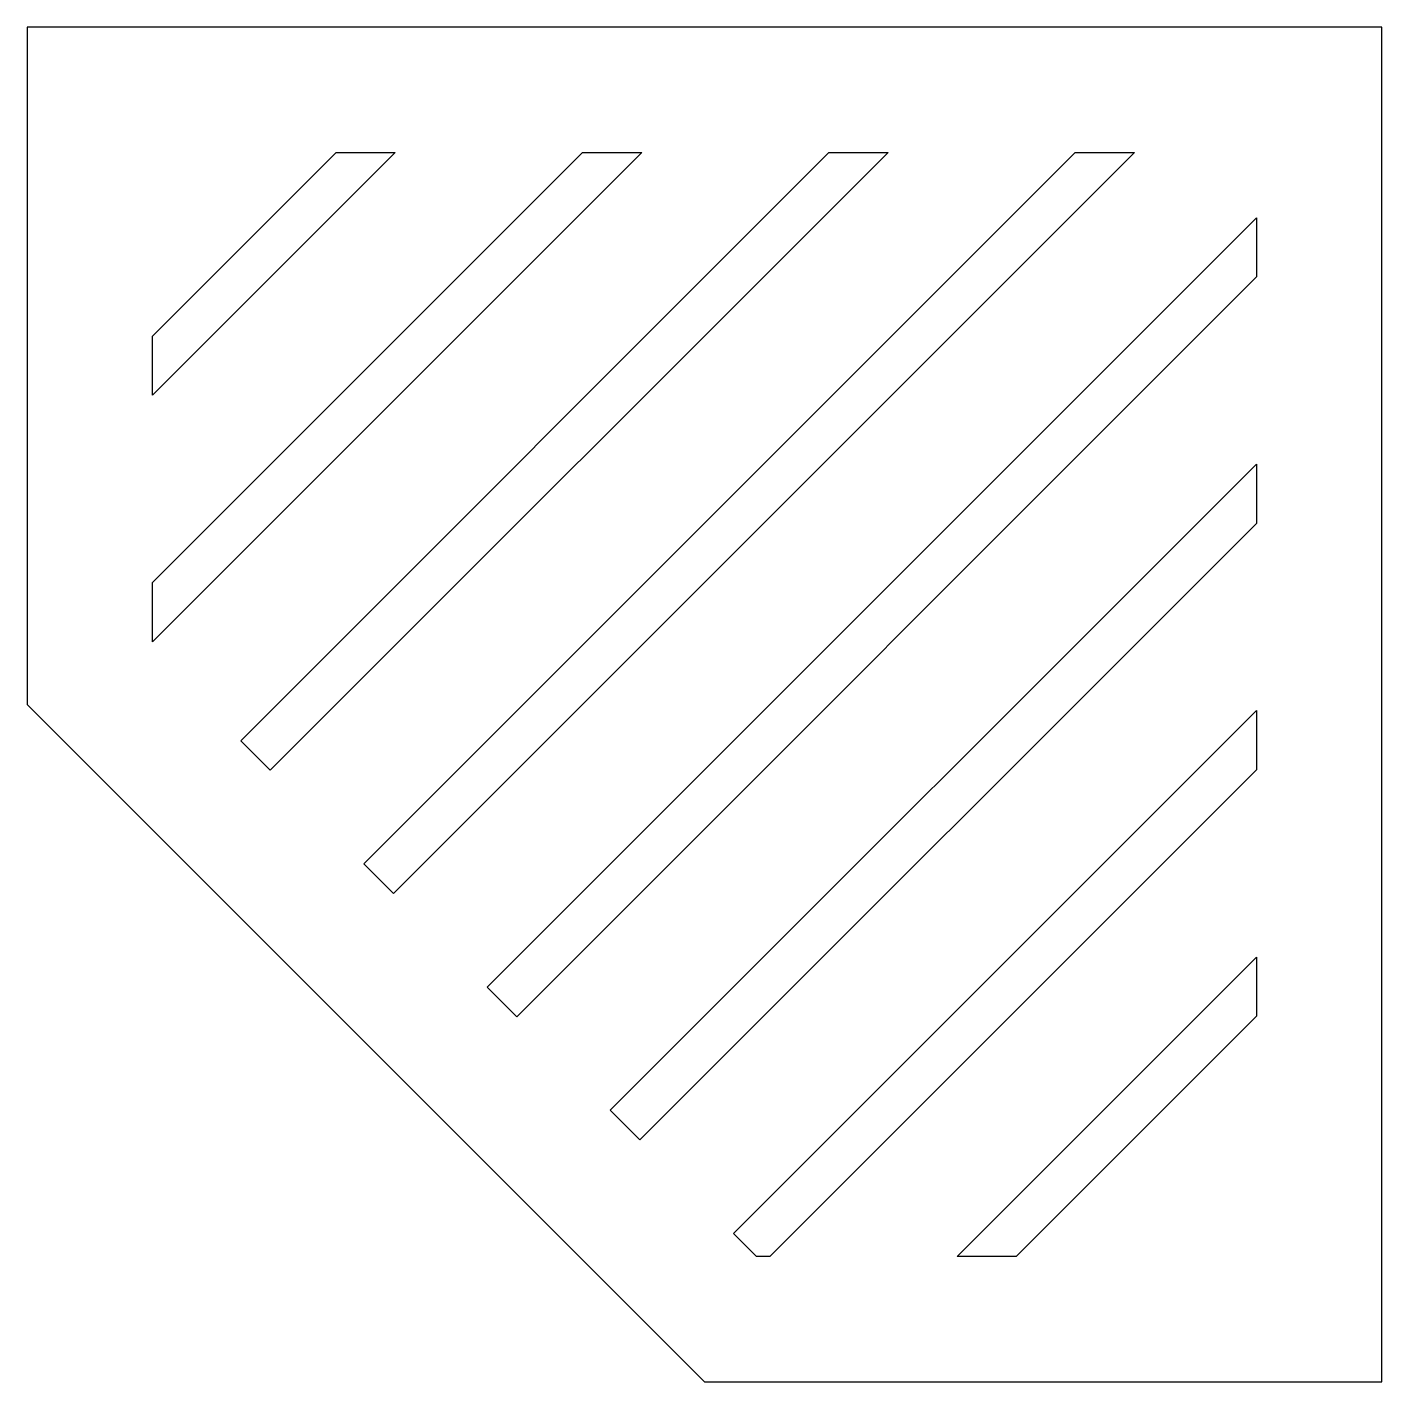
# Model space of a CAD drawing. Header units: millimetres. Extents: x -324 to 0, y -324 to 0.
import ezdxf

# ---------------------------------------------------------------- set-up
doc = ezdxf.new("R2010")
doc.units = ezdxf.units.MM
doc.layers.get('0').update_dxf_attribs({"linetype": 'CONTINUOUS'})

msp = doc.modelspace()

# ---------------------------------------------------------------- linework, layer by layer
for points in [[(0, -324), (0, 0), (-324, 0), (-324, -162), (-162, -324)], [(-294, -146.98), (-294, -132.83), (-191.17, -30), (-177.02, -30)], [(-294, -88.05), (-294, -73.91), (-250.09, -30), (-235.95, -30)], [(-265.84, -177.74), (-272.91, -170.67), (-132.24, -30), (-118.1, -30)], [(-236.37, -207.2), (-243.44, -200.13), (-73.32, -30), (-59.17, -30)], [(-206.91, -236.66), (-213.98, -229.59), (-30, -45.61), (-30, -59.75)], [(-177.45, -266.13), (-184.52, -259.05), (-30, -104.54), (-30, -118.68)], [(-149.57, -294), (-155.06, -288.52), (-30, -163.46), (-30, -177.6), (-146.4, -294)], [(-30, -222.39), (-30, -236.53), (-87.47, -294), (-101.61, -294)]]:
    msp.add_lwpolyline(points, close=True)

doc.saveas('drawing.dxf')
